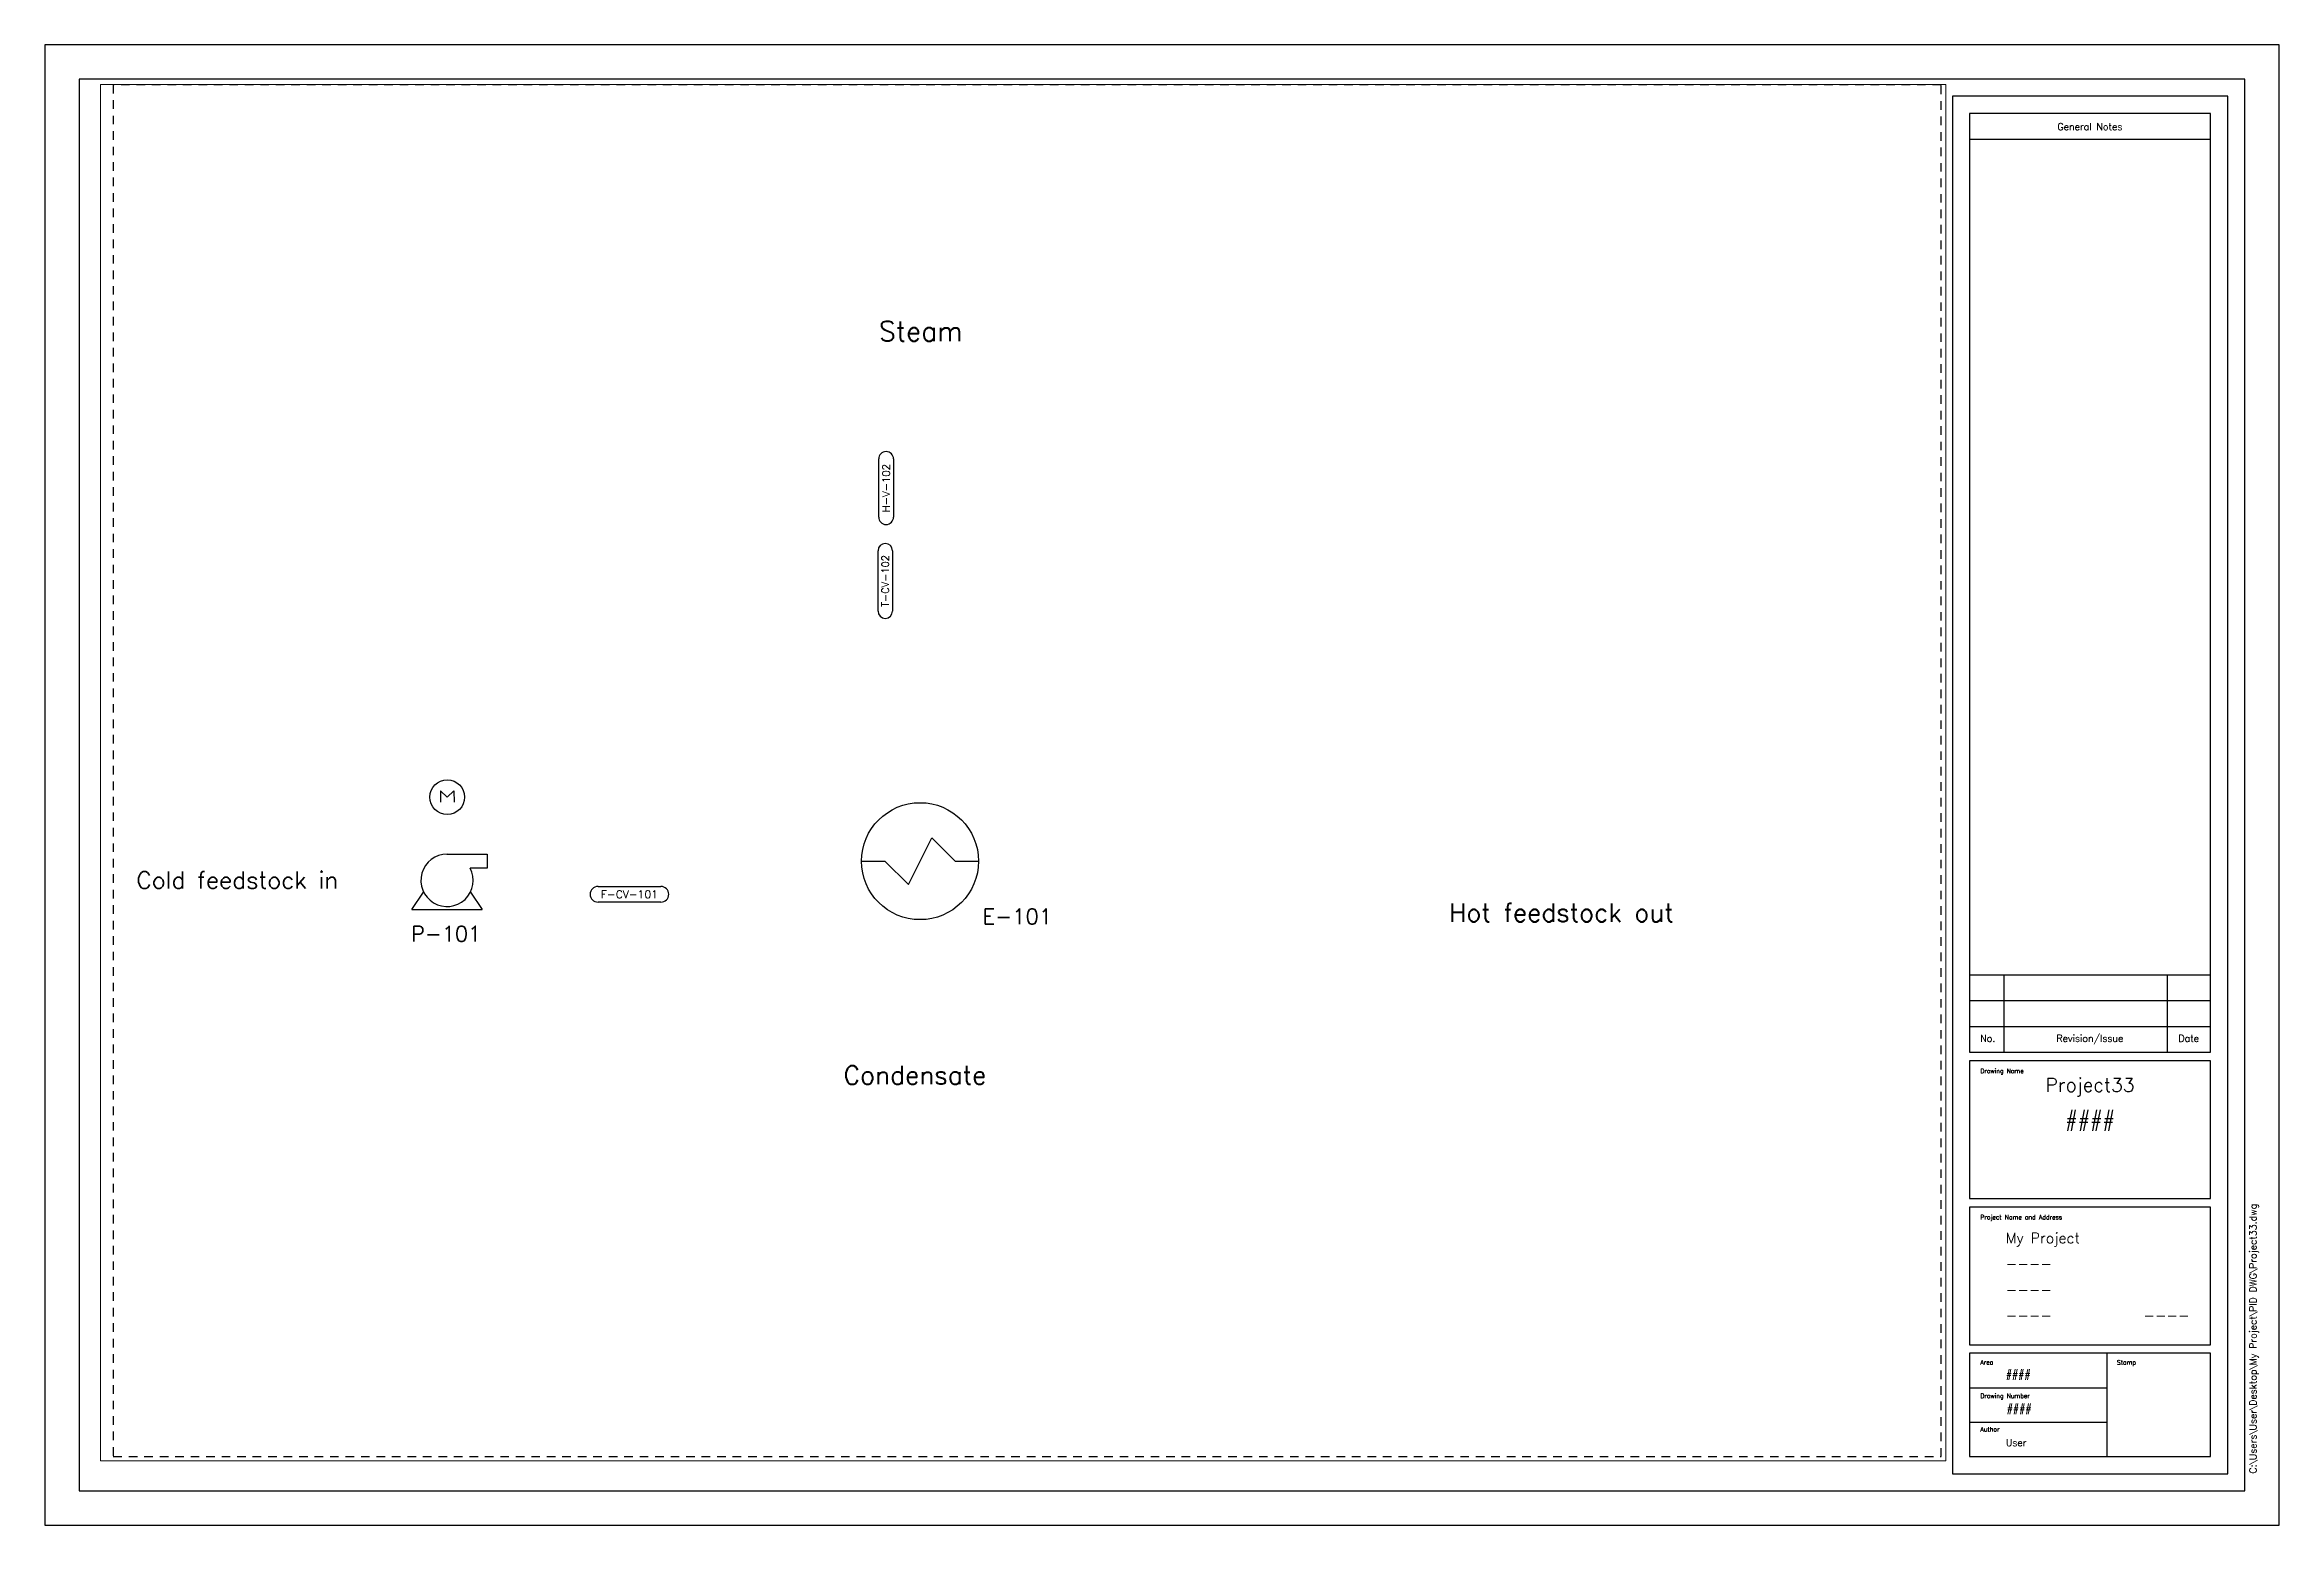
# Paper-space layout 'PID ANSI D Title Block' of a CAD drawing. Header units: inches. Extents: x 0 to 32.5, y 0 to 21.5.
# The model-space entities are those that its viewports show. They can reach past a viewport. Long polylines and large blocks are cut down to what shows.
import ezdxf
from ezdxf.enums import TextEntityAlignment as Align

# ---------------------------------------------------------------- set-up
doc = ezdxf.new("R2010")
doc.units = ezdxf.units.IN
doc.header["$MEASUREMENT"] = 0
doc.linetypes.add('HIDDEN2', pattern=[0.1875, 0.125, -0.0625])
doc.layers.add('no plot', color=41, linetype='HIDDEN2', plot=False)
doc.layers.add('Text', color=7, linetype='Continuous')
doc.layers.add('Title Block', color=7, linetype='Continuous')
doc.styles.add('Roman', font='romans')
doc.styles.get("Standard").update_dxf_attribs({"font": 'romans.shx', "height": 0.1})

# ---------------------------------------------------------------- blocks, each defined once
blk = doc.blocks.new('PID ANSI D titleblock')
for p, q in [((32.473, 21.518), (0, 21.518)), ((0, 21.518), (0, 0)), ((32.473, 0), (32.473, 21.518)), ((31.973, 21.018), (0.5, 21.018)), ((0.5, 21.018), (0.5, 0.5)), ((31.973, 0.5), (31.973, 21.018)), ((31.723, 20.768), (27.723, 20.768)), ((27.723, 20.768), (27.723, 0.75)), ((31.473, 20.518), (27.973, 20.518)), ((27.973, 20.518), (27.973, 6.875)), ((31.473, 6.875), (31.473, 20.518)), ((31.723, 0.75), (31.723, 20.768)), ((27.973, 20.143), (31.473, 20.143)), ((27.973, 8), (31.473, 8)), ((28.473, 6.875), (28.473, 8)), ((30.848, 6.875), (30.848, 8)), ((27.973, 7.625), (31.473, 7.625)), ((27.973, 7.25), (31.473, 7.25)), ((27.973, 6.875), (31.473, 6.875)), ((31.473, 6.75), (27.973, 6.75)), ((27.973, 6.75), (27.973, 4.75)), ((31.473, 4.75), (31.473, 6.75)), ((27.973, 4.75), (31.473, 4.75)), ((31.473, 4.625), (27.973, 4.625)), ((27.973, 4.625), (27.973, 2.625)), ((31.473, 2.625), (31.473, 4.625)), ((27.973, 2.625), (31.473, 2.625)), ((31.473, 2.5), (27.973, 2.5)), ((27.973, 2.5), (27.973, 1)), ((29.973, 1), (29.973, 2.5)), ((31.473, 1), (31.473, 2.5)), ((27.973, 2), (29.973, 2)), ((27.973, 1.5), (29.973, 1.5)), ((27.973, 1), (31.473, 1)), ((27.723, 0.75), (31.723, 0.75)), ((0.5, 0.5), (31.973, 0.5)), ((0, 0), (32.473, 0))]:
    blk.add_line(p, q)
at = {"style": 'Roman'}
for s, p in [('General Notes', (29.721, 20.326)), ('Revision/Issue', (29.721, 7.078)), ('No.', (28.237, 7.078)), ('Date', (31.157, 7.078))]:
    blk.add_text(s, height=0.1, dxfattribs=at).set_placement(p, align=Align.MIDDLE_CENTER)
for s, p in [('Drawing Name', (28.129, 6.571)), ('Project Name and Address', (28.129, 4.446)), ('Area', (28.129, 2.335)), ('Stamp', (30.113, 2.335)), ('Drawing Number', (28.129, 1.849)), ('Author', (28.129, 1.363))]:
    blk.add_text(s, height=0.065, dxfattribs=at).set_placement(p)
blk = doc.blocks.new('*U30')
at = {"color": 0, "linetype": 'ByBlock', "lineweight": -2}
for p, q in [((-0.418, 0.093), (-0.021, 0.093)), ((-0.021, 0.093), (0.381, 0.093)), ((0.381, -0.108), (-0.418, -0.108))]:
    blk.add_line(p, q, dxfattribs=at)
for centre, start, end in [((-0.418, -0.007), 90, 270), ((0.381, -0.007), 270, 90)]:
    blk.add_arc(centre, 0.1, start, end, dxfattribs=at)
blk.add_attdef('#(TargetObject.Tag)', text='', height=0.1, dxfattribs=at).set_placement((-0.02, -0.057), align=Align.CENTER)
blk = doc.blocks.new('*U55')
at = {"color": 0, "linetype": 'ByBlock', "lineweight": -2}
for p, q in [((-0.436, 0.093), (-0.021, 0.093)), ((-0.021, 0.093), (0.398, 0.093)), ((0.398, -0.108), (-0.436, -0.108))]:
    blk.add_line(p, q, dxfattribs=at)
for centre, start, end in [((-0.436, -0.007), 90, 270), ((0.398, -0.007), 270, 90)]:
    blk.add_arc(centre, 0.1, start, end, dxfattribs=at)
blk.add_attdef('#(TargetObject.Tag)', text='', height=0.1, dxfattribs=at).set_placement((-0.02, -0.057), align=Align.CENTER)
blk = doc.blocks.new('*U57')
at = {"color": 0, "linetype": 'ByBlock', "lineweight": -2}
for p, q in [((-0.41, 0.093), (-0.021, 0.093)), ((-0.021, 0.093), (0.373, 0.093)), ((0.373, -0.108), (-0.41, -0.108))]:
    blk.add_line(p, q, dxfattribs=at)
for centre, start, end in [((-0.41, -0.007), 90, 270), ((0.373, -0.007), 270, 90)]:
    blk.add_arc(centre, 0.1, start, end, dxfattribs=at)
blk.add_attdef('#(TargetObject.Tag)', text='', height=0.1, dxfattribs=at).set_placement((-0.02, -0.057), align=Align.CENTER)
blk = doc.blocks.new('E101')
blk.add_lwpolyline([(10.874, 8.654), (11.214, 8.654), (11.554, 8.314), (11.894, 8.994), (12.234, 8.654), (12.574, 8.654)])
blk.add_circle((11.724, 8.654), 0.85)
blk = doc.blocks.new('P101')
for points in [[(-0.001, 0.38), (0.584, 0.38), (0.583, 0.179), (0.336, 0.179)], [(-0.51, -0.425), (-0.34, -0.17)], [(0.34, -0.17), (0.51, -0.425)], [(-0.51, -0.425), (0.51, -0.425)]]:
    blk.add_lwpolyline(points)
blk.add_arc((0, 0), 0.38, 89.8276, 28.0392)

msp = doc.modelspace()

# ---------------------------------------------------------------- linework, layer by layer
for points in [[(4.853, 9.585), (4.753, 9.674), (4.753, 9.512)], [(4.853, 9.585), (4.951, 9.675), (4.954, 9.513)]]:
    msp.add_lwpolyline(points)
msp.add_circle((4.853, 9.585), 0.253)
at = {"layer": 'no plot'}
msp.add_lwpolyline([(0, 0), (26.562, 0), (26.562, 19.938), (0, 19.938)], close=True, dxfattribs=at)

# ---------------------------------------------------------------- block references
for name, p in [('E101', (0, 0)), ('P101', (4.85, 8.375))]:
    msp.add_blockref(name, p)
at = {"layer": 'Text', "rotation": 90}
for name, p, xscale, yscale, zscale, values in [('*U57', (11.223, 14.097), 1.078658286974384, 1.078658286974384, 1.078658286974384, {'#(TargetObject.Tag)': 'H-V-102'}), ('*U55', (11.211, 12.747), 1.052539469330066, 1.052539469330066, 1.052539469330066, {'#(TargetObject.Tag)': 'T-CV-102'})]:
    msp.add_blockref(name, p, dxfattribs=dict(at, xscale=xscale, yscale=yscale, zscale=zscale)).add_auto_attribs(values)
at = {"layer": 'Text', "xscale": 1.144353283573549, "yscale": 1.144353283573549, "zscale": 1.144353283573549}
msp.add_blockref('*U30', (7.522, 8.181), dxfattribs=at).add_auto_attribs({'#(TargetObject.Tag)': 'F-CV-101'})

# ---------------------------------------------------------------- texts
at = {"attachment_point": 1}
for s, width, gutter_width, insert, char_height in [('Steam', 1.46212, 1.433, (11.126, 16.499), 0.2866), ('Cold feedstock in', 3.49039, 1.24, (0.336, 8.503), 0.248), ('Hot feedstock out', 3.78235, 1.337, (19.411, 8.041), 0.26733), ('Condensate', 2.45707, 1.337, (10.612, 5.679), 0.2675)]:
    msp.add_mtext_dynamic_manual_height_columns(s, width=width, gutter_width=gutter_width, heights=[0], dxfattribs=dict(at, insert=insert, char_height=char_height))
for tag, p, height in [('E-101', (12.63, 7.737), 0.225), ('P-101', (4.327, 7.488), 0.222)]:
    msp.add_attdef(tag, p, '', height=height)

psp = doc.layouts.new('PID ANSI D Title Block')

# ---------------------------------------------------------------- block references
at = {"layer": 'Title Block'}
psp.add_blockref('PID ANSI D titleblock', (0, 0), dxfattribs=at)

# ---------------------------------------------------------------- texts
for s, insert, char_height, attachment_point in [('Project33', (29.723, 6.5), 0.2, 2), ('My Project', (28.5, 4.25), 0.15, 1), ('----', (28.5, 3.875), 0.15, 1), ('----', (28.5, 3.5), 0.15, 1), ('----', (28.5, 3.125), 0.15, 1), ('----', (30.5, 3.125), 0.15, 1), ('####', (28.5, 2.25), 0.1, 1), ('####', (28.513, 1.75), 0.1, 1), ('User', (28.5, 1.25), 0.1, 1)]:
    psp.add_mtext(s, dxfattribs=dict(at, insert=insert, char_height=char_height, attachment_point=attachment_point))
at = {"layer": 'Title Block', "insert": (29.723, 6), "char_height": 0.2, "width": 3.30274, "attachment_point": 2}
psp.add_mtext('####', dxfattribs=at)
at = {"layer": 'Title Block', "insert": (32.041, 0.752), "char_height": 0.1, "attachment_point": 1, "rotation": 90}
psp.add_mtext('C:\\\\Users\\\\User\\\\Desktop\\\\My Project\\\\PID DWG\\\\Project33.dwg', dxfattribs=at)

# ---------------------------------------------------------------- viewports
at = {"layer": '0', "color": 2}
psp.add_viewport(center=(14.219, 10.938), size=(26.812, 20), view_center_point=(13.222, 9.94), view_height=20, dxfattribs=at)

doc.saveas('drawing.dxf')
